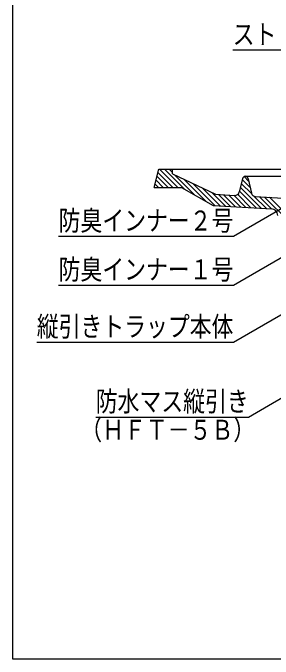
# Model space of a CAD drawing. Units: millimetres, scale not verified. Extents: x -819 to 819, y -558 to 522.
# Drawn here: x -819 to -647.5, y -558 to -132.1 of the extents above; entities that cross this region are included whole.
import ezdxf
from ezdxf.enums import TextEntityAlignment as Align

# ---------------------------------------------------------------- set-up
doc = ezdxf.new("R2010")
doc.units = ezdxf.units.MM
doc.header["$LTSCALE"] = 6
for name, color, linetype in [('0-8_枠中線', 5, 'Continuous'), ('0-E_極細4', 6, 'Continuous'), ('1-1_寸法4', 7, 'Continuous')]:
    doc.layers.add(name, color=color, linetype=linetype)
doc.styles.add('ＭＳ ゴシック', font='')
doc.styles.get('ＭＳ ゴシック').set_extended_font_data('MS Gothic')

msp = doc.modelspace()

# ---------------------------------------------------------------- linework, layer by layer
at = {"layer": '0-8_枠中線'}
msp.add_lwpolyline([(-819, -558), (-819, 522), (819, 522), (819, -558)], close=True, dxfattribs=at)
at = {"layer": '0-E_極細4'}
for p, q in [((-713.499, -247.198), (-723.363, -237.335)), ((-710.317, -247.198), (-722.317, -235.198)), ((-706.181, -248.153), (-719.135, -235.198)), ((-713.819, -237.332), (-715.953, -235.198)), ((-713.819, -235.198), (-631.319, -235.198)), ((-713.819, -238.182), (-713.819, -235.198)), ((-719.863, -247.198), (-724.632, -242.43)), ((-716.681, -247.198), (-723.997, -239.882)), ((-698.773, -252.379), (-712.2, -238.952)), ((-691.365, -256.605), (-706.136, -241.833)), ((-667.696, -241.457), (-669.716, -250.066)), ((-662.625, -247.16), (-667.816, -241.969)), ((-663.595, -243.008), (-666.599, -240.005)), ((-665.819, -239.698), (-631.319, -239.698)), ((-663.957, -241.459), (-661.767, -250.836)), ((-723.045, -247.198), (-725.266, -244.977)), ((-685.618, -259.169), (-700.072, -244.715)), ((-661.579, -251.388), (-668.421, -244.547)), ((-725.819, -247.198), (-707.854, -247.198)), ((-682.247, -259.358), (-694.009, -247.597)), ((-678.876, -259.547), (-687.945, -250.479)), ((-658.651, -260.681), (-669.63, -249.701)), ((-655.28, -260.87), (-669.026, -247.124)), ((-675.505, -259.736), (-683.463, -251.778)), ((-672.134, -259.925), (-680.092, -251.967)), ((-668.764, -260.114), (-676.721, -252.156)), ((-665.393, -260.303), (-673.35, -252.345)), ((-662.022, -260.492), (-670.778, -251.736)), ((-651.909, -261.059), (-660.08, -252.888)), ((-659.013, -253.149), (-637.231, -254.37)), ((-648.537, -261.248), (-656.496, -253.29)), ((-624.293, -282.311), (-653.125, -253.479)), ((-624.403, -279.019), (-649.754, -253.668))]:
    msp.add_line(p, q, dxfattribs=at)
for points in [[(-725.819, -247.198), (-722.831, -235.198), (-713.819, -235.198)], [(-713.819, -238.182), (-685.444, -251.667), (-672.804, -252.376)], [(-707.854, -247.198), (-687.005, -259.092), (-648.61, -261.244)]]:
    msp.add_lwpolyline(points, dxfattribs=at)
for centre, radius, start, end in [((-665.506, -241.971), 2.25, 98.20899, 166.79893), ((-666.148, -241.971), 2.25, 13.15034, 81.79101), ((-672.636, -249.381), 3, 266.7921, 346.79893), ((-658.845, -250.154), 3, 193.15034, 266.79209), ((-648.862, -265.737), 4.5, 1.92122, 86.79209)]:
    msp.add_arc(centre, radius, start, end, dxfattribs=at)
at = {"layer": '1-1_寸法4'}
for points in [[(-564.442, -177.826), (-587.692, -156.782), (-674.092, -156.782)], [(-578.099, -224.38), (-673.65, -279.547), (-788.85, -279.547)], [(-560.316, -246.321), (-673.65, -311.754), (-788.85, -311.754)], [(-597.16, -305.185), (-673.65, -349.347), (-803.25, -349.347)], [(-627.768, -377.92), (-663.575, -398.7), (-764.375, -398.7)]]:
    msp.add_lwpolyline(points, dxfattribs=at)

# ---------------------------------------------------------------- texts
at = {"layer": '1-1_寸法4', "style": 'ＭＳ ゴシック', "width": 0.8}
for s, p in [('ストレーナー', (-674.092, -156.782)), ('防臭インナー２号', (-788.85, -279.547)), ('防臭インナー１号', (-788.85, -311.754)), ('縦引きトラップ本体', (-803.25, -349.347)), ('防水マス縦引き', (-764.375, -398.7)), ('（ＨＦＴ－５Ｂ）', (-774.546, -417.415))]:
    msp.add_text(s, height=13.2, dxfattribs=at).set_placement(p, align=Align.BOTTOM_LEFT)

doc.saveas('drawing.dxf')
